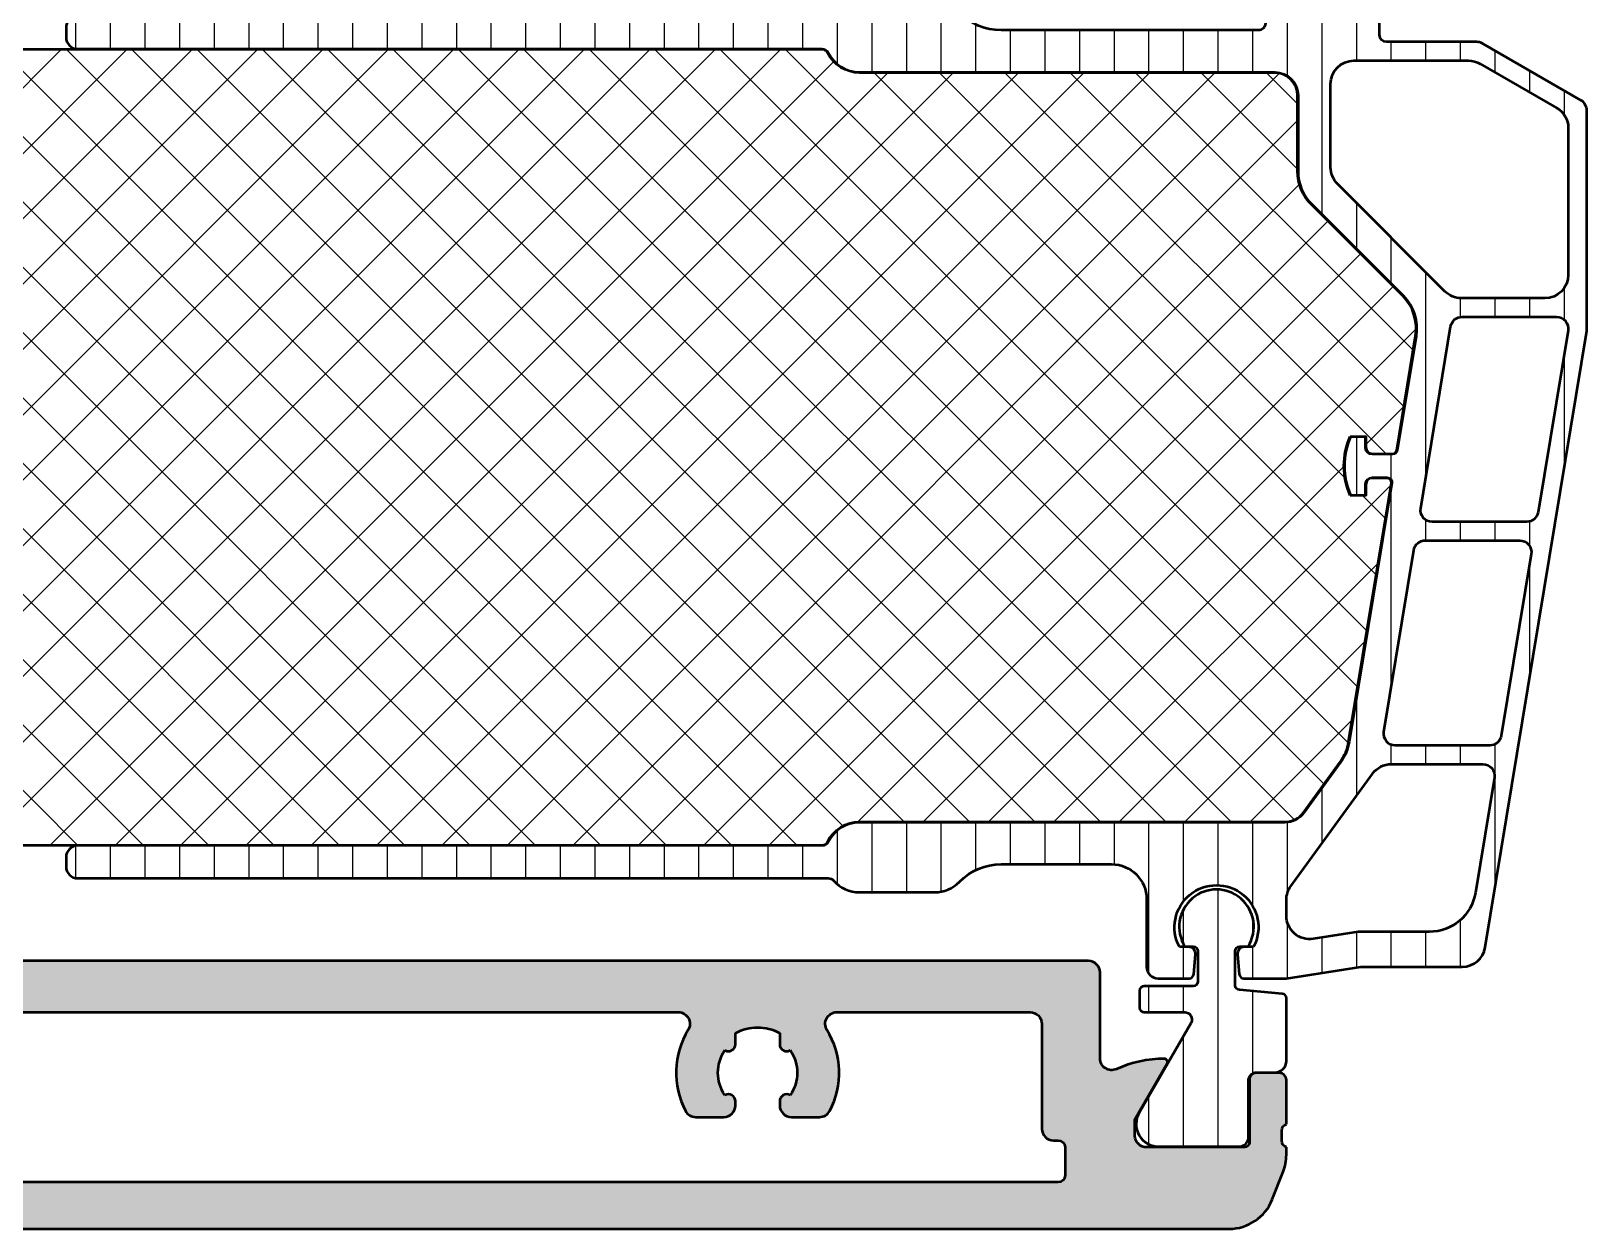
# Model space of a CAD drawing. Extents: x -30 to 270, y 11 to 100.
# Drawn here: x 183.8 to 250.6, y 11 to 62.4 of the extents above; entities that cross this region are included whole.
import ezdxf

# ---------------------------------------------------------------- set-up
doc = ezdxf.new("R2010")
doc.units = 0
for name, color, linetype, lineweight in [('0S-Alu contour', 7, 'Continuous', 50), ('0S-Alu hatch', 252, 'Continuous', 25), ('0S-Plastic contour', 254, 'Continuous', 50), ('0S-Plastic hatch', 253, 'Continuous', 25), ('0S-PT contour', 91, 'Continuous', 50), ('0S-PT hatch', 103, 'Continuous', 25)]:
    doc.layers.add(name, color=color, linetype=linetype, lineweight=lineweight)
pattern_1 = [(90, (0, 0), (-1.4859, 0), [])]

# ---------------------------------------------------------------- blocks, each defined once
blk = doc.blocks.new('475390__600B3A67_5646_4231_B500_676D668C3076_')
at = {"layer": '0S-PT hatch'}
h = blk.add_hatch(dxfattribs=at)
h.set_pattern_fill('ANSI37', color=256, scale=0.625, angle=90, style=0)
h.set_pattern_definition([(135, (0, 0), (-1.403165018917055, -1.403165018917055), []), (225, (0, 0), (1.403165018917055, -1.403165018917055), [])])
edge = h.paths.add_edge_path()
edge.add_line((217.7618020885292, 61.63193680383022), (149.5992536381888, 61.63193680383018))
edge.add_arc((149.5992536381889, 60.6519368038302), 0.9799999999999826, 90.00000000000333, 180)
edge.add_line((148.6192536381889, 60.6519368038302), (148.6192536381888, 28.45193680383021))
edge.add_arc((149.5992536381889, 28.45193680383022), 0.9800000000000181, 180, 270)
edge.add_line((149.5992536381889, 27.4719368038302), (217.7618020885292, 27.4719368038302))
edge.add_arc((217.7618020885292, 27.75193680383021), 0.2800000000000011, 270, 333.6122000387554)
edge.add_ellipse((219.3742536381888, 26.95193680383022), major_axis=(-1.519999999999969, 0), ratio=1, start_angle=270, end_angle=333.6122000387574, ccw=False)
edge.add_line((219.3742536381888, 28.47193680383019), (237.6388606042109, 28.47193680383016))
edge.add_arc((237.6388606042109, 29.45193680383019), 0.9800000000000181, 270, 324.000000000001)
edge.add_line((238.4316972586983, 28.87590725658358), (240.0213049424365, 31.06381453312283))
edge.add_arc((238.4194512935742, 32.2276293326621), 1.980000000000021, 323.9999999999938, 350.6398091980809)
edge.add_line((240.3730883907239, 31.90560123972514), (242.2055708549428, 43.02266152265413))
edge.add_arc((242.0279674824747, 43.05193680383024), 0.1799999999999235, 350.6398091980689, 450)
edge.add_line((242.0279674824747, 43.23193680383016), (241.3914961573073, 43.2319368038302))
edge.add_arc((241.3914961573073, 42.95193680383016), 0.2800000000000366, 90, 180)
edge.add_line((241.1114961573073, 42.95193680383016), (241.1114961573072, 42.4819368038302))
edge.add_line((241.1114961573072, 42.4819368038302), (240.4416716013039, 42.4819368038302))
edge.add_ellipse((243.2914961573074, 43.7519368038302), major_axis=(-3.120000000000044, 0), ratio=1, start_angle=-24.019735053118723, end_angle=24.01973505311861, ccw=False)
edge.add_line((240.4416716013039, 45.02193680383021), (241.1114961573072, 45.02193680383022))
edge.add_line((241.1114961573072, 45.02193680383022), (241.1114961573072, 44.5519368038302))
edge.add_arc((241.3914961573073, 44.55193680383024), 0.2800000000000864, 180, 270)
edge.add_line((241.3914961573073, 44.27193680383015), (242.258736713244, 44.27193680383021))
edge.add_arc((242.2587367132438, 44.45193680383016), 0.1799999999999571, 270.0000000000362, 350.6398091981009)
edge.add_line((242.4363400857119, 44.42266152265414), (243.245133254457, 49.32934007970664))
edge.add_arc((241.2914961573073, 49.65136817264346), 1.979999999999988, 350.639809198085, 404.999999999999)
edge.add_line((242.6915675840567, 51.05143959939279), (238.7708979401921, 54.97210924325724))
edge.add_ellipse((240.199253638189, 56.40046494125403), major_axis=(-2.020000000000063, 0), ratio=1, start_angle=0, end_angle=44.999999999996874, ccw=False)
edge.add_line((238.1792536381889, 56.40046494125403), (238.1792536381889, 59.6519368038302))
edge.add_arc((237.1992536381889, 59.65193680383018), 0.9800000000000181, 0, 90)
edge.add_line((237.1992536381889, 60.6319368038302), (219.3742536381888, 60.6319368038302))
edge.add_ellipse((219.3742536381888, 62.15193680383016), major_axis=(-1.51999999999996, 0), ratio=1, start_angle=26.387799961242592, end_angle=90, ccw=False)
edge.add_arc((217.7618020885292, 61.3519368038302), 0.280000000000021, 26.38779996124074, 90)
at = {"layer": '0S-PT contour', "color": 7}
for points in [[(217.7618020885292, 61.63193680383022), (149.5992536381888, 61.63193680383018)], [(237.1992536381889, 60.6319368038302), (219.3742536381888, 60.6319368038302)], [(238.1792536381889, 56.40046494125403), (238.1792536381889, 59.6519368038302)], [(242.6915675840567, 51.05143959939279), (238.7708979401921, 54.97210924325724)], [(242.4363400857119, 44.42266152265414), (243.245133254457, 49.32934007970664)], [(240.4416716013039, 45.02193680383021), (241.1114961573072, 45.02193680383022), (241.1114961573072, 44.5519368038302)], [(241.3914961573073, 44.27193680383015), (242.258736713244, 44.27193680383021)], [(240.3730883907239, 31.90560123972514), (242.2055708549428, 43.02266152265413)], [(241.1114961573073, 42.95193680383016), (241.1114961573072, 42.4819368038302), (240.4416716013039, 42.4819368038302)], [(242.0279674824747, 43.23193680383016), (241.3914961573073, 43.2319368038302)], [(238.4316972586983, 28.87590725658358), (240.0213049424365, 31.06381453312283)], [(219.3742536381888, 28.47193680383019), (237.6388606042109, 28.47193680383016)], [(149.5992536381889, 27.4719368038302), (217.7618020885292, 27.4719368038302)]]:
    blk.add_lwpolyline(points, dxfattribs=at)
for centre, radius, start, end in [((217.7618020885292, 61.3519368038302), 0.280000000000021, 26.38779996124074, 90), ((237.1992536381889, 59.65193680383018), 0.9800000000000181, 0, 90), ((241.2914961573073, 49.65136817264346), 1.979999999999988, 350.639809198085, 44.99999999999898), ((241.3914961573073, 44.55193680383024), 0.2800000000000864, 180, 270), ((242.2587367132438, 44.45193680383016), 0.1799999999999571, 270.0000000000362, 350.6398091981009), ((241.3914961573073, 42.95193680383016), 0.2800000000000366, 90, 180), ((242.0279674824747, 43.05193680383024), 0.1799999999999235, 350.6398091980689, 90), ((238.4194512935742, 32.2276293326621), 1.980000000000021, 323.9999999999938, 350.6398091980809), ((237.6388606042109, 29.45193680383019), 0.9800000000000181, 270, 324.000000000001), ((217.7618020885292, 27.75193680383021), 0.2800000000000011, 270, 333.6122000387554)]:
    blk.add_arc(centre, radius, start, end, dxfattribs=at)
at = {"layer": '0S-PT contour', "color": 7, "extrusion": (0, 0, -1)}
for centre, radius, start, end in [((-219.3742536381888, 62.15193680383016), 1.51999999999996, 270, 333.6122000387574), ((-240.199253638189, 56.40046494125403), 2.020000000000063, 315.0000000000031, 0), ((-243.2914961573074, 43.7519368038302), 3.120000000000044, 335.9802649468814, 24.01973505311868), ((-219.3742536381888, 26.95193680383022), 1.519999999999969, 26.3877999612426, 90)]:
    blk.add_arc(centre, radius, start, end, dxfattribs=at)
blk = doc.blocks.new('278045__64FEDAA4_8AAA_4C86_B7B9_610EDD368AAE___755E369D_3C23_4ABF_BC36_AD487999E247_')
at = {"layer": '0S-Plastic hatch'}
h = blk.add_hatch(dxfattribs=at)
h.set_pattern_fill('ANSI31', color=256, scale=0.4680000000000001, angle=45, style=0)
h.set_pattern_definition(pattern_1)
edge = h.paths.add_edge_path()
edge.add_line((250.599253638189, 49.55193680383022), (250.599253638189, 59.00745043096311))
edge.add_arc((250.099253638189, 59.00745043096311), 0.5, 0, 59.99999999999986)
edge.add_line((250.349253638189, 59.44046313285533), (246.1152790419734, 61.88494950572243))
edge.add_arc((245.8652790419734, 61.45193680383021), 0.499999999999998, 59.99999999999986, 90)
edge.add_line((245.8652790419734, 61.95193680383021), (241.9992536381889, 61.9519368038302))
edge.add_ellipse((241.9992536381889, 62.25193680383019), major_axis=(-0.2999999999999829, 0), ratio=1, start_angle=0, end_angle=90, ccw=False)
edge.add_line((241.6992536381889, 62.25193680383019), (241.6992536381889, 63.29193680383022))
edge.add_arc((241.2187927996134, 63.30003018948967), 0.4805290004735279, 359.0349411445386, 452.3303904858712)
edge.add_line((241.1992536381889, 63.78016177714759), (240.399253638189, 63.78016177714759))
edge.add_ellipse((240.4316891808126, 64.12509454087522), major_axis=(-0.3464544355583808, 0), ratio=1, start_angle=5.491950612884693, end_angle=84.62802290397713, ccw=False)
edge.add_line((240.0868250910727, 64.09193680383022), (240.0868250910727, 66.49193680383023))
edge.add_arc((239.6401545096314, 66.52489285732644), 0.4478847059089117, 355.7802737707907, 455.2395554180479)
edge.add_line((239.5992536381889, 66.97090611778216), (236.2492536381889, 66.9709061177821))
edge.add_arc((236.2176698878986, 66.00549857447113), 0.9659240435790689, 88.12621062639859, 211.6336183326495)
edge.add_line((235.3952634776689, 65.49888535476877), (236.7443015833456, 63.16228281439033))
edge.add_ellipse((235.9657434042779, 62.86142680818631), major_axis=(-0.834665906014113, 0), ratio=1, start_angle=183.0154263876266, end_angle=201.1278847013421, ccw=False)
edge.add_line((236.7992536381889, 62.90533426345175), (236.7992536381889, 62.75193680383022))
edge.add_ellipse((236.499253638189, 62.75193680383025), major_axis=(-0.2999999999999545, 0), ratio=1, start_angle=89.9999999999784, end_angle=180, ccw=False)
edge.add_line((236.4992536381889, 62.45193680383029), (225.4558250096061, 62.45193680383021))
edge.add_ellipse((225.4558250096061, 64.95193680383022), major_axis=(-2.500000000000014, 0), ratio=1, start_angle=44.427004000805596, end_angle=90, ccw=False)
edge.add_arc((222.599253638189, 62.15193680383028), 1.499999999999904, 44.42700400080553, 90)
edge.add_line((222.599253638189, 63.65193680383018), (219.3742536381888, 63.65193680383021))
edge.add_arc((219.3742536381888, 62.15193680383023), 1.499999999999971, 90, 138.1896851042204)
edge.add_ellipse((218.0326128516891, 63.35193680383011), major_axis=(-0.2999999999998433, 0), ratio=1, start_angle=90, end_angle=138.1896851042268, ccw=False)
edge.add_line((218.0326128516891, 63.05193680383027), (185.8142536381889, 63.05193680383021))
edge.add_arc((185.8142536381889, 62.55193680383022), 0.5, 90, 180)
edge.add_line((185.3142536381889, 62.55193680383022), (185.3142536381889, 62.15193680383021))
edge.add_arc((185.8142536381889, 62.15193680383021), 0.5, 180, 270)
edge.add_line((185.8142536381889, 61.65193680383021), (217.7618020885292, 61.65193680383021))
edge.add_ellipse((217.7618020885292, 61.35193680383025), major_axis=(-0.2999999999999616, 0), ratio=1, start_angle=206.3877999612429, end_angle=270, ccw=False)
edge.add_arc((219.3742536381888, 62.15193680383023), 1.500000000000021, 206.3877999612426, 270)
edge.add_line((219.3742536381888, 60.6519368038302), (237.1992536381889, 60.65193680383021))
edge.add_ellipse((237.1992536381889, 59.65193680383021), major_axis=(-1, 0), ratio=1, start_angle=180, end_angle=270, ccw=False)
edge.add_line((238.1992536381889, 59.65193680383021), (238.1992536381889, 56.40046494125407))
edge.add_arc((240.1992536381889, 56.40046494125404), 2, 180, 224.9999999999996)
edge.add_line((238.7850400758158, 54.98625137888096), (242.7057097196804, 51.0655817350165))
edge.add_ellipse((241.2914961573073, 49.65136817264341), major_axis=(-2.000000000000006, 0), ratio=1, start_angle=170.6398091980868, end_angle=224.9999999999997, ccw=False)
edge.add_line((243.264866962509, 49.32608727068708), (242.4560737937642, 44.41940871363458))
edge.add_ellipse((242.258736713244, 44.45193680383025), major_axis=(-0.2000000000000752, 0), ratio=1, start_angle=90, end_angle=170.6398091980798, ccw=False)
edge.add_line((242.258736713244, 44.25193680383016), (241.3914961573073, 44.2519368038302))
edge.add_ellipse((241.3914961573073, 44.55193680383024), major_axis=(-0.3000000000000398, 0), ratio=1, start_angle=0, end_angle=90, ccw=False)
edge.add_line((241.0914961573072, 44.55193680383024), (241.0914961573072, 45.0019368038302))
edge.add_line((241.0914961573072, 45.0019368038302), (240.4546845668065, 45.0019368038302))
edge.add_arc((243.2914961573073, 43.7519368038302), 3.099999999999961, 156.2200052685876, 203.7799947314121)
edge.add_line((240.4546845668065, 42.50193680383022), (241.0914961573072, 42.5019368038302))
edge.add_line((241.0914961573072, 42.5019368038302), (241.0914961573072, 42.95193680383022))
edge.add_ellipse((241.3914961573073, 42.95193680383017), major_axis=(-0.3000000000000682, 0), ratio=1, start_angle=270, end_angle=360, ccw=False)
edge.add_line((241.3914961573073, 43.25193680383025), (242.0279674824747, 43.2519368038302))
edge.add_ellipse((242.0279674824747, 43.05193680383022), major_axis=(-0.1999999999999744, 0), ratio=1, start_angle=170.6398091980786, end_angle=270, ccw=False)
edge.add_line((242.2253045629949, 43.01940871363457), (240.3928220987758, 31.9023484307056))
edge.add_ellipse((238.4194512935742, 32.22762933266181), major_axis=(-1.999999999999888, 0), ratio=1, start_angle=144.0000000000026, end_angle=170.6398091980898, ccw=False)
edge.add_line((240.037485282324, 31.052058828077), (238.4478775985859, 28.8641515515377))
edge.add_ellipse((237.6388606042109, 29.45193680383026), major_axis=(-1.000000000000129, 0), ratio=1, start_angle=90, end_angle=143.9999999999991, ccw=False)
edge.add_line((237.6388606042109, 28.45193680383014), (219.3742536381888, 28.45193680383019))
edge.add_arc((219.3742536381888, 26.95193680383018), 1.500000000000014, 90, 153.612200038757)
edge.add_ellipse((217.7618020885292, 27.75193680383015), major_axis=(-0.2999999999999458, 0), ratio=1, start_angle=90, end_angle=153.6122000387596, ccw=False)
edge.add_line((217.7618020885292, 27.4519368038302), (185.8142536381889, 27.45193680383021))
edge.add_arc((185.8142536381889, 26.95193680383021), 0.5, 90, 180)
edge.add_line((185.3142536381889, 26.95193680383021), (185.3142536381889, 26.5519368038302))
edge.add_arc((185.8142536381889, 26.5519368038302), 0.5, 180, 270)
edge.add_line((185.8142536381889, 26.0519368038302), (218.0326128516891, 26.05193680383017))
edge.add_ellipse((218.0326128516891, 25.75193680383029), major_axis=(-0.2999999999998835, 0), ratio=1, start_angle=221.8103148957758, end_angle=270, ccw=False)
edge.add_arc((219.3742536381888, 26.95193680383017), 1.499999999999962, 221.8103148957791, 270)
edge.add_line((219.3742536381888, 25.45193680383021), (222.599253638189, 25.45193680383018))
edge.add_arc((222.599253638189, 26.95193680383011), 1.499999999999928, 270, 315.5729959991939)
edge.add_ellipse((225.4558250096061, 24.15193680383031), major_axis=(-2.499999999999893, 0), ratio=1, start_angle=270.0000000000026, end_angle=315.572995999197, ccw=False)
edge.add_line((225.455825009606, 26.65193680383021), (230.1992536381889, 26.65193680383021))
edge.add_ellipse((230.1992536381889, 25.15193680383021), major_axis=(-1.5, 0), ratio=1, start_angle=180, end_angle=270, ccw=False)
edge.add_line((231.6992536381889, 25.15193680383021), (231.6992536381889, 22.25193680383021))
edge.add_arc((232.1992536381889, 22.25193680383021), 0.5, 180, 270)
edge.add_line((232.1992536381889, 21.75193680383021), (233.5252702579463, 21.75193680383021))
edge.add_arc((233.5252702579462, 21.95193680383021), 0.2000000000000028, 270.0000000000326, 355.0000000000033)
edge.add_line((233.7245091975646, 21.93450565528069), (233.7981120476164, 22.77579008100591))
edge.add_arc((233.499253638189, 22.80193680383025), 0.2999999999999328, 354.9999999999915, 450)
edge.add_line((233.499253638189, 23.10193680383017), (233.1125904729268, 23.10193680383021))
edge.add_ellipse((234.6992536381889, 23.9519368038302), major_axis=(-1.799999999999922, 0), ratio=1, start_angle=151.8213572594703, end_angle=28.178642740530506, ccw=False)
edge.add_line((236.2859168034511, 23.10193680383024), (235.899253638189, 23.10193680383021))
edge.add_arc((235.899253638189, 22.80193680383019), 0.3000000000000256, 90, 184.9999999999958)
edge.add_line((235.6003952287614, 22.77579008100591), (235.6739980788133, 21.93450565528067))
edge.add_arc((235.8732370184317, 21.95193680383026), 0.2000000000001092, 185.0000000000142, 270)
edge.add_line((235.8732370184317, 21.75193680383015), (237.6992536381889, 21.75193680383021))
edge.add_line((237.6992536381889, 21.75193680383021), (240.899253638189, 22.25193680383021))
edge.add_line((240.899253638189, 22.25193680383021), (245.2505945348775, 22.25193680383021))
edge.add_arc((245.2505945348775, 23.25193680383022), 1.000000000000014, 270, 350.6398091980862)
edge.add_line((246.2372799374783, 23.08929635285204), (250.599253638189, 49.55193680383022))
edge = h.paths.add_edge_path()
edge.add_ellipse((240.599253638189, 60.15193680383021), major_axis=(-1, 0), ratio=1, start_angle=270, end_angle=360, ccw=False)
edge.add_line((240.599253638189, 61.15193680383021), (245.5169450918129, 61.15193680383021))
edge.add_ellipse((245.5169450918129, 60.15193680383021), major_axis=(-1.000000000000001, 0), ratio=1, start_angle=239.9999999999999, end_angle=270, ccw=False)
edge.add_line((246.0169450918129, 61.01796220761464), (249.2992536381889, 59.12292048480104))
edge.add_ellipse((248.7992536381889, 58.25689508101659), major_axis=(-1, 0), ratio=1, start_angle=180, end_angle=240.0000000000001, ccw=False)
edge.add_line((249.799253638189, 58.25689508101659), (249.799253638189, 51.9519368038302))
edge.add_ellipse((248.7992536381889, 51.9519368038302), major_axis=(-1, 0), ratio=1, start_angle=90, end_angle=180, ccw=False)
edge.add_line((248.7992536381889, 50.95193680383021), (245.2134672005621, 50.95193680383024))
edge.add_ellipse((245.213467200562, 51.95193680383022), major_axis=(-0.9999999999999779, 0), ratio=1, start_angle=45.00000000000517, end_angle=90.00000000000648, ccw=False)
edge.add_line((244.5063604193756, 51.24483002264366), (239.8921468570023, 55.85904358501678))
edge.add_ellipse((240.5992536381889, 56.56615036620316), major_axis=(-0.9999999999998863, 0), ratio=1, start_angle=0, end_angle=44.99999999999312, ccw=False)
edge.add_line((239.599253638189, 56.56615036620332), (239.599253638189, 60.15193680383021))
edge = h.paths.add_edge_path()
edge.add_ellipse((238.699253638189, 25.1270171075971), major_axis=(-1.000000000000104, 0), ratio=1, start_angle=323.99999999999, end_angle=360, ccw=False)
edge.add_line((237.8902366438141, 25.71480235988977), (241.3957459973379, 30.53972205612268))
edge.add_ellipse((242.204762991713, 29.95193680383011), major_axis=(-1.000000000000142, 0), ratio=1, start_angle=270, end_angle=323.9999999999984, ccw=False)
edge.add_line((242.204762991713, 30.95193680383021), (246.1333594412466, 30.95193680383021))
edge.add_ellipse((246.1333594412466, 30.45193680383021), major_axis=(-0.5000000000000048, 0), ratio=1, start_angle=170.6398091980871, end_angle=270, ccw=False)
edge.add_line((246.626702142547, 30.37061657834113), (245.811763569503, 25.42665590187389))
edge.add_ellipse((243.8383927643013, 25.75193680383022), major_axis=(-2.000000000000014, 0), ratio=1, start_angle=90, end_angle=170.6398091980868, ccw=False)
edge.add_line((243.8383927643013, 23.7519368038302), (240.782772793768, 23.7519368038302))
edge.add_line((240.782772793768, 23.7519368038302), (238.8536305184625, 23.45050832331377))
edge.add_ellipse((238.699253638189, 24.43852035706489), major_axis=(-1, 0), ratio=1, start_angle=0, end_angle=98.88065915051408, ccw=False)
edge.add_line((237.6992536381889, 24.43852035706485), (237.6992536381889, 25.1270171075971))
edge = h.paths.add_edge_path()
edge.add_line((245.2442175334949, 50.15193680383021), (249.2981946060817, 50.15193680383021))
edge.add_ellipse((249.2981946060817, 49.65193680383021), major_axis=(-0.5000000000000048, 0), ratio=1, start_angle=170.6398091980871, end_angle=270, ccw=False)
edge.add_line((249.7915373073821, 49.57061657834113), (248.5058230216679, 41.77061657834111))
edge.add_ellipse((248.0124803203675, 41.85193680383021), major_axis=(-0.5000000000000071, 0), ratio=1, start_angle=90, end_angle=170.6398091980855, ccw=False)
edge.add_line((248.0124803203675, 41.35193680383021), (243.9585032477806, 41.35193680383021))
edge.add_ellipse((243.9585032477806, 41.85193680383021), major_axis=(-0.5000000000000026, 0), ratio=1, start_angle=-9.360190801911415, end_angle=90, ccw=False)
edge.add_line((243.4651605464802, 41.93325702931928), (244.7508748321944, 49.73325702931929))
edge.add_ellipse((245.2442175334949, 49.65193680383021), major_axis=(-0.5000000000000071, 0), ratio=1, start_angle=270, end_angle=350.639809198087, ccw=False)
edge = h.paths.add_edge_path()
edge.add_line((241.8827429640627, 32.33325702931928), (243.1684572497769, 40.13325702931928))
edge.add_ellipse((243.6617999510773, 40.0519368038302), major_axis=(-0.5000000000000071, 0), ratio=1, start_angle=270, end_angle=350.639809198087, ccw=False)
edge.add_line((243.6617999510773, 40.55193680383021), (247.7157770236642, 40.5519368038302))
edge.add_ellipse((247.7157770236642, 40.0519368038302), major_axis=(-0.5000000000000048, 0), ratio=1, start_angle=170.6398091980871, end_angle=270, ccw=False)
edge.add_line((248.2091197249646, 39.97061657834112), (246.9234054392503, 32.17061657834113))
edge.add_ellipse((246.4300627379499, 32.25193680383022), major_axis=(-0.5000000000000142, 0), ratio=1, start_angle=90, end_angle=170.6398091980855, ccw=False)
edge.add_line((246.4300627379499, 31.75193680383021), (242.3760856653631, 31.75193680383021))
edge.add_ellipse((242.3760856653631, 32.25193680383021), major_axis=(-0.5000000000000048, 0), ratio=1, start_angle=-9.360190801913006, end_angle=90, ccw=False)
at = {"layer": '0S-Alu contour', "color": 7}
for points in [[(240.599253638189, 61.15193680383021), (245.5169450918129, 61.15193680383021)], [(246.0169450918129, 61.01796220761464), (249.2992536381889, 59.12292048480104)], [(239.599253638189, 56.56615036620332), (239.599253638189, 60.15193680383021)], [(249.799253638189, 58.25689508101659), (249.799253638189, 51.9519368038302)], [(244.5063604193756, 51.24483002264366), (239.8921468570023, 55.85904358501678)], [(248.7992536381889, 50.95193680383021), (245.2134672005621, 50.95193680383024)], [(245.2442175334949, 50.15193680383021), (249.2981946060817, 50.15193680383021)], [(243.4651605464802, 41.93325702931928), (244.7508748321944, 49.73325702931929)], [(249.7915373073821, 49.57061657834113), (248.5058230216679, 41.77061657834111)], [(248.0124803203675, 41.35193680383021), (243.9585032477806, 41.35193680383021)], [(241.8827429640627, 32.33325702931928), (243.1684572497769, 40.13325702931928)], [(243.6617999510773, 40.55193680383021), (247.7157770236642, 40.5519368038302)], [(248.2091197249646, 39.97061657834112), (246.9234054392503, 32.17061657834113)], [(246.4300627379499, 31.75193680383021), (242.3760856653631, 31.75193680383021)], [(242.204762991713, 30.95193680383021), (246.1333594412466, 30.95193680383021)], [(237.8902366438141, 25.71480235988977), (241.3957459973379, 30.53972205612268)], [(246.626702142547, 30.37061657834113), (245.811763569503, 25.42665590187389)], [(237.6992536381889, 24.43852035706485), (237.6992536381889, 25.1270171075971)], [(243.8383927643013, 23.7519368038302), (240.782772793768, 23.7519368038302), (238.8536305184625, 23.45050832331377)]]:
    blk.add_lwpolyline(points, dxfattribs=at)
at = {"layer": '0S-Alu contour', "color": 7, "extrusion": (0, 0, -1)}
for centre, radius, start, end in [((-240.599253638189, 60.15193680383021), 1, 0, 90), ((-245.5169450918129, 60.15193680383021), 1.000000000000001, 90, 120.0000000000001), ((-248.7992536381889, 58.25689508101659), 1, 119.9999999999999, 180), ((-240.5992536381889, 56.56615036620316), 0.9999999999998863, 315.000000000007, 0), ((-248.7992536381889, 51.9519368038302), 1, 180, 270), ((-245.213467200562, 51.95193680383022), 0.9999999999999779, 269.9999999999935, 314.9999999999948), ((-245.2442175334949, 49.65193680383021), 0.5000000000000071, 9.360190801912992, 90), ((-249.2981946060817, 49.65193680383021), 0.5000000000000048, 90, 189.360190801913), ((-243.9585032477806, 41.85193680383021), 0.5000000000000026, 270, 9.36019080191135), ((-248.0124803203675, 41.85193680383021), 0.5000000000000071, 189.3601908019146, 270), ((-243.6617999510773, 40.0519368038302), 0.5000000000000071, 9.360190801912992, 90), ((-247.7157770236642, 40.0519368038302), 0.5000000000000048, 90, 189.360190801913), ((-242.3760856653631, 32.25193680383021), 0.5000000000000048, 270, 9.360190801912992), ((-246.4300627379499, 32.25193680383022), 0.5000000000000142, 189.3601908019146, 270), ((-242.204762991713, 29.95193680383011), 1.000000000000142, 36.00000000000158, 90), ((-246.1333594412466, 30.45193680383021), 0.5000000000000048, 90, 189.360190801913), ((-238.699253638189, 25.1270171075971), 1.000000000000104, 0, 36.00000000001003), ((-243.8383927643013, 25.75193680383022), 2.000000000000014, 189.3601908019133, 270), ((-238.699253638189, 24.43852035706489), 1, 261.1193408494859, 0)]:
    blk.add_arc(centre, radius, start, end, dxfattribs=at)
at = {"layer": '0S-Plastic contour', "color": 7}
for points in [[(239.5992536381889, 66.97090611778216), (236.2492536381889, 66.9709061177821)], [(240.0868250910727, 64.09193680383022), (240.0868250910727, 66.49193680383023)], [(235.3952634776689, 65.49888535476877), (236.7443015833456, 63.16228281439033)], [(222.599253638189, 63.65193680383018), (219.3742536381888, 63.65193680383021)], [(241.1992536381889, 63.78016177714759), (240.399253638189, 63.78016177714759)], [(218.0326128516891, 63.05193680383027), (185.8142536381889, 63.05193680383021)], [(236.7992536381889, 62.90533426345175), (236.7992536381889, 62.75193680383022)], [(241.6992536381889, 62.25193680383019), (241.6992536381889, 63.29193680383022)], [(185.3142536381889, 62.55193680383022), (185.3142536381889, 62.15193680383021)], [(236.4992536381889, 62.45193680383029), (225.4558250096061, 62.45193680383021)], [(185.8142536381889, 61.65193680383021), (217.7618020885292, 61.65193680383021)], [(245.8652790419734, 61.95193680383021), (241.9992536381889, 61.9519368038302)], [(250.349253638189, 59.44046313285533), (246.1152790419734, 61.88494950572243)], [(219.3742536381888, 60.6519368038302), (237.1992536381889, 60.65193680383021)], [(238.1992536381889, 59.65193680383021), (238.1992536381889, 56.40046494125407)], [(250.599253638189, 49.55193680383022), (250.599253638189, 59.00745043096311)], [(238.7850400758158, 54.98625137888096), (242.7057097196804, 51.0655817350165)], [(246.2372799374783, 23.08929635285204), (250.599253638189, 49.55193680383022)], [(243.264866962509, 49.32608727068708), (242.4560737937642, 44.41940871363458)], [(241.0914961573072, 44.55193680383024), (241.0914961573072, 45.0019368038302), (240.4546845668065, 45.0019368038302)], [(242.258736713244, 44.25193680383016), (241.3914961573073, 44.2519368038302)], [(242.2253045629949, 43.01940871363457), (240.3928220987758, 31.9023484307056)], [(240.4546845668065, 42.50193680383022), (241.0914961573072, 42.5019368038302), (241.0914961573072, 42.95193680383022)], [(241.3914961573073, 43.25193680383025), (242.0279674824747, 43.2519368038302)], [(240.037485282324, 31.052058828077), (238.4478775985859, 28.8641515515377)], [(237.6388606042109, 28.45193680383014), (219.3742536381888, 28.45193680383019)], [(217.7618020885292, 27.4519368038302), (185.8142536381889, 27.45193680383021)], [(185.3142536381889, 26.95193680383021), (185.3142536381889, 26.5519368038302)], [(185.8142536381889, 26.0519368038302), (218.0326128516891, 26.05193680383017)], [(225.455825009606, 26.65193680383021), (230.1992536381889, 26.65193680383021)], [(219.3742536381888, 25.45193680383021), (222.599253638189, 25.45193680383018)], [(231.6992536381889, 25.15193680383021), (231.6992536381889, 22.25193680383021)], [(233.499253638189, 23.10193680383017), (233.1125904729268, 23.10193680383021)], [(233.7245091975646, 21.93450565528069), (233.7981120476164, 22.77579008100591)], [(235.6003952287614, 22.77579008100591), (235.6739980788133, 21.93450565528067)], [(236.2859168034511, 23.10193680383024), (235.899253638189, 23.10193680383021)], [(235.8732370184317, 21.75193680383015), (237.6992536381889, 21.75193680383021), (240.899253638189, 22.25193680383021), (245.2505945348775, 22.25193680383021)], [(232.1992536381889, 21.75193680383021), (233.5252702579463, 21.75193680383021)]]:
    blk.add_lwpolyline(points, dxfattribs=at)
for centre, radius, start, end in [((236.2176698878986, 66.00549857447113), 0.9659240435790689, 88.12621062639859, 211.6336183326495), ((239.6401545096314, 66.52489285732644), 0.4478847059089117, 355.7802737707907, 95.23955541804784), ((219.3742536381888, 62.15193680383023), 1.499999999999971, 90, 138.1896851042204), ((222.599253638189, 62.15193680383028), 1.499999999999904, 44.42700400080553, 90), ((241.2187927996134, 63.30003018948967), 0.4805290004735279, 359.0349411445386, 92.3303904858712), ((185.8142536381889, 62.55193680383022), 0.5, 90, 180), ((185.8142536381889, 62.15193680383021), 0.5, 180, 270), ((219.3742536381888, 62.15193680383023), 1.500000000000021, 206.3877999612426, 270), ((245.8652790419734, 61.45193680383021), 0.499999999999998, 59.99999999999986, 90), ((250.099253638189, 59.00745043096311), 0.5, 0, 59.99999999999986), ((240.1992536381889, 56.40046494125404), 2, 180, 224.9999999999996), ((243.2914961573073, 43.7519368038302), 3.099999999999961, 156.2200052685876, 203.7799947314121), ((219.3742536381888, 26.95193680383018), 1.500000000000014, 90, 153.612200038757), ((185.8142536381889, 26.95193680383021), 0.5, 90, 180), ((185.8142536381889, 26.5519368038302), 0.5, 180, 270), ((219.3742536381888, 26.95193680383017), 1.499999999999962, 221.8103148957791, 270), ((222.599253638189, 26.95193680383011), 1.499999999999928, 270, 315.5729959991939), ((233.499253638189, 22.80193680383025), 0.2999999999999328, 354.9999999999915, 90), ((235.899253638189, 22.80193680383019), 0.3000000000000256, 90, 184.9999999999958), ((245.2505945348775, 23.25193680383022), 1.000000000000014, 270, 350.6398091980862), ((232.1992536381889, 22.25193680383021), 0.5, 180, 270), ((233.5252702579462, 21.95193680383021), 0.2000000000000028, 270.0000000000326, 355.0000000000033), ((235.8732370184317, 21.95193680383026), 0.2000000000001092, 185.0000000000142, 270)]:
    blk.add_arc(centre, radius, start, end, dxfattribs=at)
at = {"layer": '0S-Plastic contour', "color": 7, "extrusion": (0, 0, -1)}
for centre, radius, start, end in [((-240.4316891808126, 64.12509454087522), 0.3464544355583808, 275.3719770960229, 354.5080493871153), ((-218.0326128516891, 63.35193680383011), 0.2999999999998433, 221.8103148957733, 270), ((-225.4558250096061, 64.95193680383022), 2.500000000000014, 270, 315.5729959991944), ((-235.9657434042779, 62.86142680818631), 0.834665906014113, 158.8721152986579, 176.9845736123734), ((-236.499253638189, 62.75193680383025), 0.2999999999999545, 180, 270.0000000000216), ((-241.9992536381889, 62.25193680383019), 0.2999999999999829, 270, 0), ((-217.7618020885292, 61.35193680383025), 0.2999999999999616, 90, 153.6122000387571), ((-237.1992536381889, 59.65193680383021), 1, 90, 180), ((-241.2914961573073, 49.65136817264341), 2.000000000000006, 135.0000000000003, 189.3601908019133), ((-241.3914961573073, 44.55193680383024), 0.3000000000000398, 270, 0), ((-242.258736713244, 44.45193680383025), 0.2000000000000752, 189.3601908019202, 270), ((-241.3914961573073, 42.95193680383017), 0.3000000000000682, 0, 90), ((-242.0279674824747, 43.05193680383022), 0.1999999999999744, 90, 189.3601908019215), ((-238.4194512935742, 32.22762933266181), 1.999999999999888, 189.3601908019103, 215.9999999999975), ((-237.6388606042109, 29.45193680383026), 1.000000000000129, 216.0000000000009, 270), ((-217.7618020885292, 27.75193680383015), 0.2999999999999458, 206.3877999612405, 270), ((-218.0326128516891, 25.75193680383029), 0.2999999999998835, 90, 138.1896851042242), ((-225.4558250096061, 24.15193680383031), 2.499999999999893, 44.42700400080297, 89.99999999999739), ((-230.1992536381889, 25.15193680383021), 1.5, 90, 180), ((-234.6992536381889, 23.9519368038302), 1.799999999999922, 331.8213572594695, 208.1786427405297)]:
    blk.add_arc(centre, radius, start, end, dxfattribs=at)
blk = doc.blocks.new('469850__90325192_E7F6_43E6_BE08_DF6866F609C6_')
at = {"layer": '0S-Alu hatch'}
h = blk.add_hatch(color=256, dxfattribs=at)
edge = h.paths.add_edge_path()
edge.add_arc((235.2345527766691, 13.00193680383022), 1.999999999999914, 269.9999999999968, 338.4999999999984)
edge.add_line((237.0953879126331, 12.2689343503816), (237.560088774153, 13.44864621459229))
edge.add_arc((235.6992536381888, 14.18164866804083), 2.000000000000105, 338.5000000000026, 360)
edge.add_line((237.6992536381889, 14.18164866804083), (237.6992536381889, 14.50193680383023))
edge.add_ellipse((237.7992536381888, 14.78477951630486), major_axis=(-0.2999999999999825, 0), ratio=1, start_angle=0, end_angle=70.52877936552659, ccw=False)
edge.add_line((237.4992536381888, 14.78477951630486), (237.4992536381888, 15.2190940913556))
edge.add_ellipse((237.7992536381889, 15.21909409135553), major_axis=(-0.3000000000000682, 0), ratio=1, start_angle=289.4712206344912, end_angle=360, ccw=False)
edge.add_line((237.6992536381889, 15.5019368038302), (237.6992536381889, 17.40193680383017))
edge.add_arc((237.3992536381889, 17.40193680383015), 0.3000000000000682, 0, 90)
edge.add_line((237.3992536381889, 17.70193680383022), (236.4092536381889, 17.70193680383021))
edge.add_arc((236.4092536381888, 17.40193680383015), 0.2999999999999545, 89.99999999997831, 180)
edge.add_line((236.1092536381889, 17.40193680383015), (236.1092536381889, 14.70193680383021))
edge.add_ellipse((235.9092536381888, 14.70193680383022), major_axis=(-0.2000000000000455, 0), ratio=1, start_angle=90, end_angle=180, ccw=False)
edge.add_line((235.9092536381888, 14.50193680383017), (231.6992536381571, 14.50193680383022))
edge.add_ellipse((231.6992536381571, 15.0019368038329), major_axis=(-0.5000000000026859, 0), ratio=1, start_angle=0, end_angle=90, ccw=False)
edge.add_line((231.1992536381544, 15.0019368038329), (231.1992536381544, 15.70193680383657))
edge.add_line((231.1992536381544, 15.70193680383657), (232.5807490957841, 18.09475712687681))
edge.add_arc((232.4611338535128, 18.16381701920133), 0.1381197846490123, 329.9999999999928, 450)
edge.add_arc((232.4611338535129, 13.30193680385025), 5.000000000000142, 90.00000000000134, 114.2834416683119)
edge.add_ellipse((230.1992536381889, 18.31530871220964), major_axis=(-0.4999999999999787, 0), ratio=1, start_angle=0, end_angle=114.28344166830809, ccw=False)
edge.add_line((229.6992536381889, 18.31530871220964), (229.6992536381889, 22.00193680383021))
edge.add_arc((229.1992536381889, 22.00193680383021), 0.5, 0, 90)
edge.add_line((229.1992536381889, 22.5019368038302), (10.79925363818887, 22.50193680383022))
edge.add_arc((10.79925363818887, 22.00193680383022), 0.5, 90, 180)
edge.add_line((10.29925363818887, 22.00193680383022), (10.29925363818881, 18.31530871220966))
edge.add_ellipse((9.799253638188816, 18.31530871220966), major_axis=(-0.5, 0), ratio=1, start_angle=65.71655833169251, end_angle=180, ccw=False)
edge.add_arc((7.537373422864959, 13.30193680385028), 5.000000000000072, 65.71655833168978, 90.00000000000063)
edge.add_arc((7.537373422864902, 18.16381701920133), 0.1381197846490068, 90, 210.0000000000072)
edge.add_line((7.417758180593637, 18.09475712687681), (8.79925363822332, 15.70193680383657))
edge.add_line((8.79925363822332, 15.70193680383657), (8.79925363822332, 15.00193680383286))
edge.add_ellipse((8.299253638220703, 15.00193680383287), major_axis=(-0.5000000000026148, 0), ratio=1, start_angle=89.99999999999352, end_angle=180, ccw=False)
edge.add_line((8.299253638220648, 14.50193680383026), (4.089253638188836, 14.5019368038302))
edge.add_ellipse((4.089253638188893, 14.70193680383019), major_axis=(-0.1999999999999886, 0), ratio=1, start_angle=0, end_angle=89.99999999998369, ccw=False)
edge.add_line((3.889253638188904, 14.70193680383019), (3.889253638188847, 17.40193680383017))
edge.add_arc((3.589253638188779, 17.40193680383015), 0.3000000000000682, 0, 90)
edge.add_line((3.589253638188779, 17.70193680383022), (2.599253638188883, 17.70193680383021))
edge.add_arc((2.59925363818894, 17.40193680383018), 0.3000000000000682, 90.00000000001087, 180)
edge.add_line((2.299253638188872, 17.40193680383018), (2.299253638188872, 15.50193680383022))
edge.add_ellipse((2.199253638188849, 15.21909409135561), major_axis=(-0.2999999999999936, 0), ratio=1, start_angle=180, end_angle=250.5287793655043, ccw=False)
edge.add_line((2.499253638188847, 15.21909409135561), (2.499253638188861, 14.78477951630482))
edge.add_ellipse((2.199253638188849, 14.78477951630486), major_axis=(-0.3000000000000114, 0), ratio=1, start_angle=109.47122063448151, end_angle=180, ccw=False)
edge.add_line((2.299253638188808, 14.50193680383022), (2.299253638188815, 14.18164866804088))
edge.add_arc((4.299253638188872, 14.18164866804097), 2.000000000000056, 180, 201.5000000000028)
edge.add_line((2.438418502224806, 13.44864621459227), (2.903119363744622, 12.26893435038161))
edge.add_arc((4.763954499708688, 13.00193680383022), 2.000000000000019, 201.5000000000001, 270)
edge.add_line((4.763954499708688, 11.0019368038302), (235.234552776669, 11.0019368038302))
edge = h.paths.add_edge_path()
edge.add_line((28.40366254429864, 20.3019368038302), (118.4992536381888, 20.3019368038302))
edge.add_ellipse((118.4992536381888, 19.8019368038302), major_axis=(-0.5, 0), ratio=1, start_angle=180, end_angle=270, ccw=False)
edge.add_line((118.9992536381888, 19.8019368038302), (118.9992536381888, 13.5019368038302))
edge.add_ellipse((118.4992536381888, 13.5019368038302), major_axis=(-0.5, 0), ratio=1, start_angle=90, end_angle=180, ccw=False)
edge.add_line((118.4992536381888, 13.0019368038302), (12.09925363822333, 13.00193680383012))
edge.add_ellipse((12.09925363822339, 13.30193680383018), major_axis=(-0.3000000000000682, 0), ratio=1, start_angle=0, end_angle=89.9999999999892, ccw=False)
edge.add_line((11.79925363822332, 13.3019368038302), (11.79925363822333, 14.5019368038302))
edge.add_ellipse((12.09925363822333, 14.5019368038302), major_axis=(-0.2999999999999971, 0), ratio=1, start_angle=270, end_angle=360, ccw=False)
edge.add_line((12.09925363822333, 14.8019368038302), (12.29925363818887, 14.8019368038302))
edge.add_arc((12.29925363818887, 15.3019368038302), 0.5, 270, 360)
edge.add_line((12.79925363818887, 15.3019368038302), (12.79925363818887, 19.8019368038302))
edge.add_ellipse((13.29925363818887, 19.8019368038302), major_axis=(-0.5, 0), ratio=1, start_angle=270, end_angle=360, ccw=False)
edge.add_line((13.29925363818887, 20.3019368038302), (21.59484473207903, 20.30193680383022))
edge.add_ellipse((21.59484473207903, 19.8019368038302), major_axis=(-0.5000000000000071, 0), ratio=1, start_angle=148.3317567464585, end_angle=270, ccw=False)
edge.add_arc((24.99925363818886, 17.70193680383015), 3.500000000000016, 148.3317567464576, 207.8181392846532)
edge.add_arc((22.34595380590452, 16.30193680383017), 0.4999999999999978, 207.8181392846523, 270)
edge.add_line((22.34595380590452, 15.80193680383018), (23.54925363818887, 15.80193680383017))
edge.add_arc((23.54925363818882, 16.30193680383017), 0.5, 270.0000000000065, 360)
edge.add_line((24.04925363818882, 16.30193680383023), (24.04925363818887, 16.47719193243861))
edge.add_arc((23.74925363818886, 16.47719193243861), 0.3000000000000114, 0, 119.9377964112627)
edge.add_ellipse((24.99925363818886, 17.70193680383019), major_axis=(-1.699999999999997, 0), ratio=1, start_angle=-34.57708161194671, end_angle=34.577081611946596, ccw=False)
edge.add_arc((23.74925363818886, 18.92668167522174), 0.299999999999958, 240.0622035887308, 360)
edge.add_line((24.04925363818882, 18.92668167522176), (24.04925363818882, 19.40487544042278))
edge.add_ellipse((24.99925363818886, 17.70193680383015), major_axis=(-1.950000000000014, 0), ratio=1, start_angle=240.8446345737177, end_angle=299.15536542628405, ccw=False)
edge.add_line((25.94925363818885, 19.40487544042281), (25.94925363818891, 18.92668167522174))
edge.add_arc((26.24925363818886, 18.92668167522174), 0.2999999999999545, 180, 299.937796411259)
edge.add_ellipse((24.9992536381888, 17.70193680383019), major_axis=(-1.700000000000005, 0), ratio=1, start_angle=145.4229183880549, end_angle=214.5770816119446, ccw=False)
edge.add_arc((26.24925363818886, 16.47719193243861), 0.3000000000000035, 60.06220358874841, 180)
edge.add_line((25.94925363818885, 16.4771919324386), (25.94925363818879, 16.30193680383017))
edge.add_arc((26.4492536381888, 16.30193680383017), 0.5, 180, 270)
edge.add_line((26.4492536381888, 15.80193680383018), (27.65255347047321, 15.80193680383018))
edge.add_arc((27.65255347047321, 16.30193680383019), 0.5, 270, 332.1818607153462)
edge.add_arc((24.9992536381888, 17.70193680383015), 3.500000000000061, 332.1818607153473, 391.6682432535418)
edge.add_ellipse((28.40366254429864, 19.80193680383021), major_axis=(-0.4999999999999858, 0), ratio=1, start_angle=-90, end_angle=31.668243253546905, ccw=False)
edge = h.paths.add_edge_path()
edge.add_ellipse((121.4992536381888, 19.8019368038302), major_axis=(-0.5, 0), ratio=1, start_angle=270, end_angle=360, ccw=False)
edge.add_line((121.4992536381888, 20.3019368038302), (211.5948447320791, 20.3019368038302))
edge.add_ellipse((211.594844732079, 19.80193680383023), major_axis=(-0.5000000000000221, 0), ratio=1, start_angle=148.3317567464544, end_angle=269.999999999987, ccw=False)
edge.add_arc((214.9992536381887, 17.70193680383019), 3.499999999999937, 148.3317567464579, 207.8181392846544)
edge.add_arc((212.3459538059045, 16.30193680383019), 0.4999999999999978, 207.8181392846523, 270)
edge.add_line((212.3459538059045, 15.8019368038302), (213.5492536381889, 15.80193680383014))
edge.add_arc((213.5492536381888, 16.30193680383014), 0.5, 270.000000000013, 360)
edge.add_line((214.0492536381888, 16.30193680383023), (214.0492536381888, 16.47719193243863))
edge.add_arc((213.7492536381889, 16.47719193243863), 0.2999999999999545, 0, 119.9377964112556)
edge.add_ellipse((214.9992536381889, 17.70193680383019), major_axis=(-1.69999999999995, 0), ratio=1, start_angle=-34.57708161194648, end_angle=34.577081611946994, ccw=False)
edge.add_arc((213.7492536381889, 18.92668167522173), 0.2999999999999542, 240.062203588743, 360)
edge.add_line((214.0492536381888, 18.92668167522176), (214.0492536381888, 19.40487544042281))
edge.add_ellipse((214.9992536381889, 17.70193680383011), major_axis=(-1.950000000000078, 0), ratio=1, start_angle=240.8446345737168, end_angle=299.1553654262832, ccw=False)
edge.add_line((215.9492536381889, 19.40487544042281), (215.9492536381889, 18.92668167522173))
edge.add_arc((216.2492536381888, 18.92668167522173), 0.2999999999999545, 180, 299.9377964112597)
edge.add_ellipse((214.9992536381889, 17.70193680383019), major_axis=(-1.699999999999958, 0), ratio=1, start_angle=145.4229183880526, end_angle=214.5770816119474, ccw=False)
edge.add_arc((216.2492536381888, 16.47719193243863), 0.2999999999999542, 60.062203588743, 180)
edge.add_line((215.9492536381889, 16.4771919324386), (215.9492536381889, 16.3019368038302))
edge.add_arc((216.4492536381889, 16.3019368038302), 0.5, 180, 270)
edge.add_line((216.4492536381889, 15.80193680383018), (217.6525534704732, 15.80193680383017))
edge.add_arc((217.6525534704732, 16.30193680383017), 0.5, 270, 332.1818607153462)
edge.add_arc((214.999253638189, 17.70193680383019), 3.499999999999936, 332.1818607153451, 391.6682432535419)
edge.add_ellipse((218.4036625442987, 19.80193680383019), major_axis=(-0.5000000000000142, 0), ratio=1, start_angle=-90, end_angle=31.668243253542926, ccw=False)
edge.add_line((218.4036625442987, 20.3019368038302), (226.6992536381889, 20.30193680383022))
edge.add_ellipse((226.6992536381889, 19.80193680383021), major_axis=(-0.5, 0), ratio=1, start_angle=180, end_angle=270, ccw=False)
edge.add_line((227.1992536381889, 19.8019368038302), (227.1992536381889, 15.30193680383019))
edge.add_arc((227.6992536381889, 15.30193680383019), 0.5, 180, 270)
edge.add_line((227.6992536381889, 14.8019368038302), (227.8992536381544, 14.80193680383017))
edge.add_ellipse((227.8992536381544, 14.50193680383022), major_axis=(-0.2999999999999545, 0), ratio=1, start_angle=180, end_angle=270, ccw=False)
edge.add_line((228.1992536381543, 14.5019368038302), (228.1992536381543, 13.30193680383017))
edge.add_ellipse((227.8992536381544, 13.30193680383017), major_axis=(-0.2999999999999829, 0), ratio=1, start_angle=90, end_angle=180, ccw=False)
edge.add_line((227.8992536381544, 13.00193680383019), (121.4992536381888, 13.0019368038302))
edge.add_ellipse((121.4992536381888, 13.5019368038302), major_axis=(-0.5, 0), ratio=1, start_angle=0, end_angle=90, ccw=False)
edge.add_line((120.9992536381888, 13.5019368038302), (120.9992536381888, 19.8019368038302))
at = {"layer": '0S-Alu contour', "color": 7}
for points in [[(229.1992536381889, 22.5019368038302), (10.79925363818887, 22.50193680383022)], [(229.6992536381889, 18.31530871220964), (229.6992536381889, 22.00193680383021)], [(121.4992536381888, 20.3019368038302), (211.5948447320791, 20.3019368038302)], [(218.4036625442987, 20.3019368038302), (226.6992536381889, 20.30193680383022)], [(214.0492536381888, 18.92668167522176), (214.0492536381888, 19.40487544042281)], [(215.9492536381889, 19.40487544042281), (215.9492536381889, 18.92668167522173)], [(227.1992536381889, 19.8019368038302), (227.1992536381889, 15.30193680383019)], [(231.1992536381544, 15.0019368038329), (231.1992536381544, 15.70193680383657), (232.5807490957841, 18.09475712687681)], [(236.1092536381889, 17.40193680383015), (236.1092536381889, 14.70193680383021)], [(237.3992536381889, 17.70193680383022), (236.4092536381889, 17.70193680383021)], [(237.6992536381889, 15.5019368038302), (237.6992536381889, 17.40193680383017)], [(214.0492536381888, 16.30193680383023), (214.0492536381888, 16.47719193243863)], [(215.9492536381889, 16.4771919324386), (215.9492536381889, 16.3019368038302)], [(212.3459538059045, 15.8019368038302), (213.5492536381889, 15.80193680383014)], [(216.4492536381889, 15.80193680383018), (217.6525534704732, 15.80193680383017)], [(227.6992536381889, 14.8019368038302), (227.8992536381544, 14.80193680383017)], [(237.4992536381888, 14.78477951630486), (237.4992536381888, 15.2190940913556)], [(228.1992536381543, 14.5019368038302), (228.1992536381543, 13.30193680383017)], [(235.9092536381888, 14.50193680383017), (231.6992536381571, 14.50193680383022)], [(237.6992536381889, 14.18164866804083), (237.6992536381889, 14.50193680383023)], [(237.0953879126331, 12.2689343503816), (237.560088774153, 13.44864621459229)], [(227.8992536381544, 13.00193680383019), (121.4992536381888, 13.0019368038302)], [(4.763954499708688, 11.0019368038302), (235.234552776669, 11.0019368038302)]]:
    blk.add_lwpolyline(points, dxfattribs=at)
for centre, radius, start, end in [((229.1992536381889, 22.00193680383021), 0.5, 0, 90), ((214.9992536381887, 17.70193680383019), 3.499999999999937, 148.3317567464579, 207.8181392846544), ((214.999253638189, 17.70193680383019), 3.499999999999936, 332.1818607153451, 31.66824325354192), ((213.7492536381889, 18.92668167522173), 0.2999999999999542, 240.062203588743, 0), ((216.2492536381888, 18.92668167522173), 0.2999999999999545, 180, 299.9377964112597), ((232.4611338535129, 13.30193680385025), 5.000000000000142, 90.00000000000134, 114.2834416683119), ((232.4611338535128, 18.16381701920133), 0.1381197846490123, 329.9999999999928, 90), ((236.4092536381888, 17.40193680383015), 0.2999999999999545, 89.99999999997831, 180), ((237.3992536381889, 17.40193680383015), 0.3000000000000682, 0, 90), ((213.7492536381889, 16.47719193243863), 0.2999999999999545, 0, 119.9377964112556), ((216.2492536381888, 16.47719193243863), 0.2999999999999542, 60.062203588743, 180), ((212.3459538059045, 16.30193680383019), 0.4999999999999978, 207.8181392846523, 270), ((213.5492536381888, 16.30193680383014), 0.5, 270.000000000013, 0), ((216.4492536381889, 16.3019368038302), 0.5, 180, 270), ((217.6525534704732, 16.30193680383017), 0.5, 270, 332.1818607153462), ((227.6992536381889, 15.30193680383019), 0.5, 180, 270), ((235.6992536381888, 14.18164866804083), 2.000000000000105, 338.5000000000026, 0), ((235.2345527766691, 13.00193680383022), 1.999999999999914, 269.9999999999968, 338.4999999999984)]:
    blk.add_arc(centre, radius, start, end, dxfattribs=at)
at = {"layer": '0S-Alu contour', "color": 7, "extrusion": (0, 0, -1)}
for centre, radius, start, end in [((-211.594844732079, 19.80193680383023), 0.5000000000000221, 90.00000000001303, 211.6682432535457), ((-218.4036625442987, 19.80193680383019), 0.5000000000000142, 328.3317567464571, 90), ((-226.6992536381889, 19.80193680383021), 0.5, 90, 180), ((-214.9992536381889, 17.70193680383011), 1.950000000000079, 60.84463457371679, 119.1553654262832), ((-214.9992536381889, 17.70193680383019), 1.69999999999995, 325.422918388053, 34.57708161194659), ((-214.9992536381889, 17.70193680383019), 1.699999999999958, 145.4229183880526, 214.5770816119474), ((-230.1992536381889, 18.31530871220964), 0.4999999999999787, 245.7165583316919, 0), ((-237.7992536381889, 15.21909409135553), 0.3000000000000682, 0, 70.52877936550881), ((-227.8992536381544, 14.50193680383022), 0.2999999999999545, 90, 180), ((-231.6992536381571, 15.0019368038329), 0.5000000000026859, 270, 0), ((-235.9092536381888, 14.70193680383022), 0.2000000000000455, 180, 270), ((-237.7992536381888, 14.78477951630486), 0.2999999999999825, 289.4712206344734, 0), ((-227.8992536381544, 13.30193680383017), 0.2999999999999829, 180, 270)]:
    blk.add_arc(centre, radius, start, end, dxfattribs=at)
blk = doc.blocks.new('278045__3E1B9EBC_781A_4245_B6CD_1D8BC8B55F13___E77154B4_2C8C_40CD_8819_023413F7CFA5_')
at = {"layer": '0S-Plastic hatch'}
h = blk.add_hatch(dxfattribs=at)
h.set_pattern_fill('ANSI31', color=256, scale=0.4680000000000001, angle=45, style=0)
h.set_pattern_definition(pattern_1)
edge = h.paths.add_edge_path()
edge.add_line((237.6992536381889, 18.21193680383021), (237.6992536381889, 20.8961955092697))
edge.add_arc((237.4992536381888, 20.8961955092697), 0.2000000000000455, 0, 84.9999999999884)
edge.add_line((237.5166847867384, 21.0954344488881), (235.6818224896393, 21.25596409901534))
edge.add_ellipse((235.6992536381889, 21.45520303863371), major_axis=(-0.200000000000023, 0), ratio=1, start_angle=0, end_angle=84.99999999998772, ccw=False)
edge.add_line((235.4992536381889, 21.45520303863371), (235.4992536381889, 22.92193680383022))
edge.add_ellipse((235.6992536381889, 22.92193680383019), major_axis=(-0.2000000000000455, 0), ratio=1, start_angle=270, end_angle=360, ccw=False)
edge.add_line((235.6992536381889, 23.12193680383024), (236.0547978093615, 23.12193680383022))
edge.add_arc((234.6992536381889, 23.97193680383022), 1.599999999999997, 327.9100487437199, 572.0899512562801)
edge.add_line((233.3437094670163, 23.12193680383022), (233.6992536381889, 23.12193680383022))
edge.add_ellipse((233.6992536381889, 22.92193680383019), major_axis=(-0.2000000000000313, 0), ratio=1, start_angle=180, end_angle=270, ccw=False)
edge.add_line((233.899253638189, 22.92193680383019), (233.899253638189, 21.62193680383023))
edge.add_ellipse((233.6992536381889, 21.62193680383024), major_axis=(-0.2000000000000455, 0), ratio=1, start_angle=90, end_angle=180, ccw=False)
edge.add_line((233.6992536381889, 21.42193680383019), (231.599253638189, 21.42193680383022))
edge.add_arc((231.599253638189, 21.22193680383019), 0.2000000000000313, 90, 180)
edge.add_line((231.3992536381889, 21.22193680383019), (231.3992536381889, 20.50193680383022))
edge.add_arc((231.599253638189, 20.50193680383023), 0.2000000000000455, 180, 270)
edge.add_line((231.599253638189, 20.30193680383019), (233.3404456469573, 20.30193680383022))
edge.add_ellipse((233.3355641237245, 19.99348175757255), major_axis=(-0.3084936706496417, 0), ratio=1, start_angle=152.6886149637614, end_angle=269.0933287170742, ccw=False)
edge.add_line((233.6096687951567, 19.85193680383016), (231.3926437614686, 16.01193680383022))
edge.add_arc((232.2217308001734, 15.50405984660683), 0.9722779033933135, 148.5094579060479, 271.6221217562559)
edge.add_line((232.2492536381889, 14.53217157380256), (235.5992536381889, 14.53217157380257))
edge.add_arc((235.6449254929623, 14.96301304852356), 0.433255461198363, 263.94889236442, 366.4837413475706)
edge.add_line((236.0754098258072, 15.01193680383019), (236.0754098258072, 17.41193680383021))
edge.add_ellipse((236.432852982248, 17.35933179963417), major_axis=(-0.361293366328298, 0), ratio=1, start_angle=275.3360690269342, end_angle=351.6278639918704, ccw=False)
edge.add_line((236.399253638189, 17.71905944748965), (237.1992536381889, 17.71905944748963))
edge.add_arc((237.2112057535169, 18.2069860755623), 0.4880729939703485, 268.5967790973785, 360.5811849931687)
at = {"layer": '0S-Plastic contour', "color": 7}
for points in [[(233.3437094670163, 23.12193680383022), (233.6992536381889, 23.12193680383022)], [(233.899253638189, 22.92193680383019), (233.899253638189, 21.62193680383023)], [(235.4992536381889, 21.45520303863371), (235.4992536381889, 22.92193680383022)], [(235.6992536381889, 23.12193680383024), (236.0547978093615, 23.12193680383022)], [(233.6992536381889, 21.42193680383019), (231.599253638189, 21.42193680383022)], [(231.3992536381889, 21.22193680383019), (231.3992536381889, 20.50193680383022)], [(237.5166847867384, 21.0954344488881), (235.6818224896393, 21.25596409901534)], [(237.6992536381889, 18.21193680383021), (237.6992536381889, 20.8961955092697)], [(231.599253638189, 20.30193680383019), (233.3404456469573, 20.30193680383022)], [(233.6096687951567, 19.85193680383016), (231.3926437614686, 16.01193680383022)], [(236.0754098258072, 15.01193680383019), (236.0754098258072, 17.41193680383021)], [(236.399253638189, 17.71905944748965), (237.1992536381889, 17.71905944748963)], [(232.2492536381889, 14.53217157380256), (235.5992536381889, 14.53217157380257)]]:
    blk.add_lwpolyline(points, dxfattribs=at)
for centre, radius, start, end in [((234.6992536381889, 23.97193680383022), 1.599999999999997, 327.9100487437199, 212.0899512562801), ((231.599253638189, 21.22193680383019), 0.2000000000000313, 90, 180), ((237.4992536381888, 20.8961955092697), 0.2000000000000455, 0, 84.9999999999884), ((231.599253638189, 20.50193680383023), 0.2000000000000455, 180, 270), ((237.2112057535169, 18.2069860755623), 0.4880729939703485, 268.5967790973785, 0.5811849931687033), ((232.2217308001734, 15.50405984660683), 0.9722779033933135, 148.5094579060479, 271.6221217562559), ((235.6449254929623, 14.96301304852356), 0.433255461198363, 263.94889236442, 6.483741347570584)]:
    blk.add_arc(centre, radius, start, end, dxfattribs=at)
at = {"layer": '0S-Plastic contour', "color": 7, "extrusion": (0, 0, -1)}
for centre, radius, start, end in [((-233.6992536381889, 22.92193680383019), 0.2000000000000313, 90, 180), ((-235.6992536381889, 22.92193680383019), 0.2000000000000455, 0, 90), ((-233.6992536381889, 21.62193680383024), 0.2000000000000455, 180, 270), ((-235.6992536381889, 21.45520303863371), 0.200000000000023, 275.0000000000123, 0), ((-233.3355641237245, 19.99348175757255), 0.3084936706496417, 90.90667128292579, 207.3113850362386), ((-236.432852982248, 17.35933179963417), 0.361293366328298, 8.372136008129594, 84.66393097306585)]:
    blk.add_arc(centre, radius, start, end, dxfattribs=at)
blk = doc.blocks.new('475390__6EA6B447_A32D_4C39_B250_5D23B1AA7B36_')
at = {"layer": '0S-Alu contour', "color": 7}
blk.add_blockref('469850__90325192_E7F6_43E6_BE08_DF6866F609C6_', (0, 0), dxfattribs=at)
at = {"layer": '0S-Plastic contour', "color": 7}
for name in ['278045__64FEDAA4_8AAA_4C86_B7B9_610EDD368AAE___755E369D_3C23_4ABF_BC36_AD487999E247_', '278045__3E1B9EBC_781A_4245_B6CD_1D8BC8B55F13___E77154B4_2C8C_40CD_8819_023413F7CFA5_']:
    blk.add_blockref(name, (0, 0), dxfattribs=at)
at = {"layer": '0S-PT contour', "color": 7}
blk.add_blockref('475390__600B3A67_5646_4231_B500_676D668C3076_', (0, 0), dxfattribs=at)

msp = doc.modelspace()

# ---------------------------------------------------------------- block references
at = {"layer": '0S-Alu contour', "color": 7}
msp.add_blockref('475390__6EA6B447_A32D_4C39_B250_5D23B1AA7B36_', (0, 0), dxfattribs=at)

doc.saveas('drawing.dxf')
